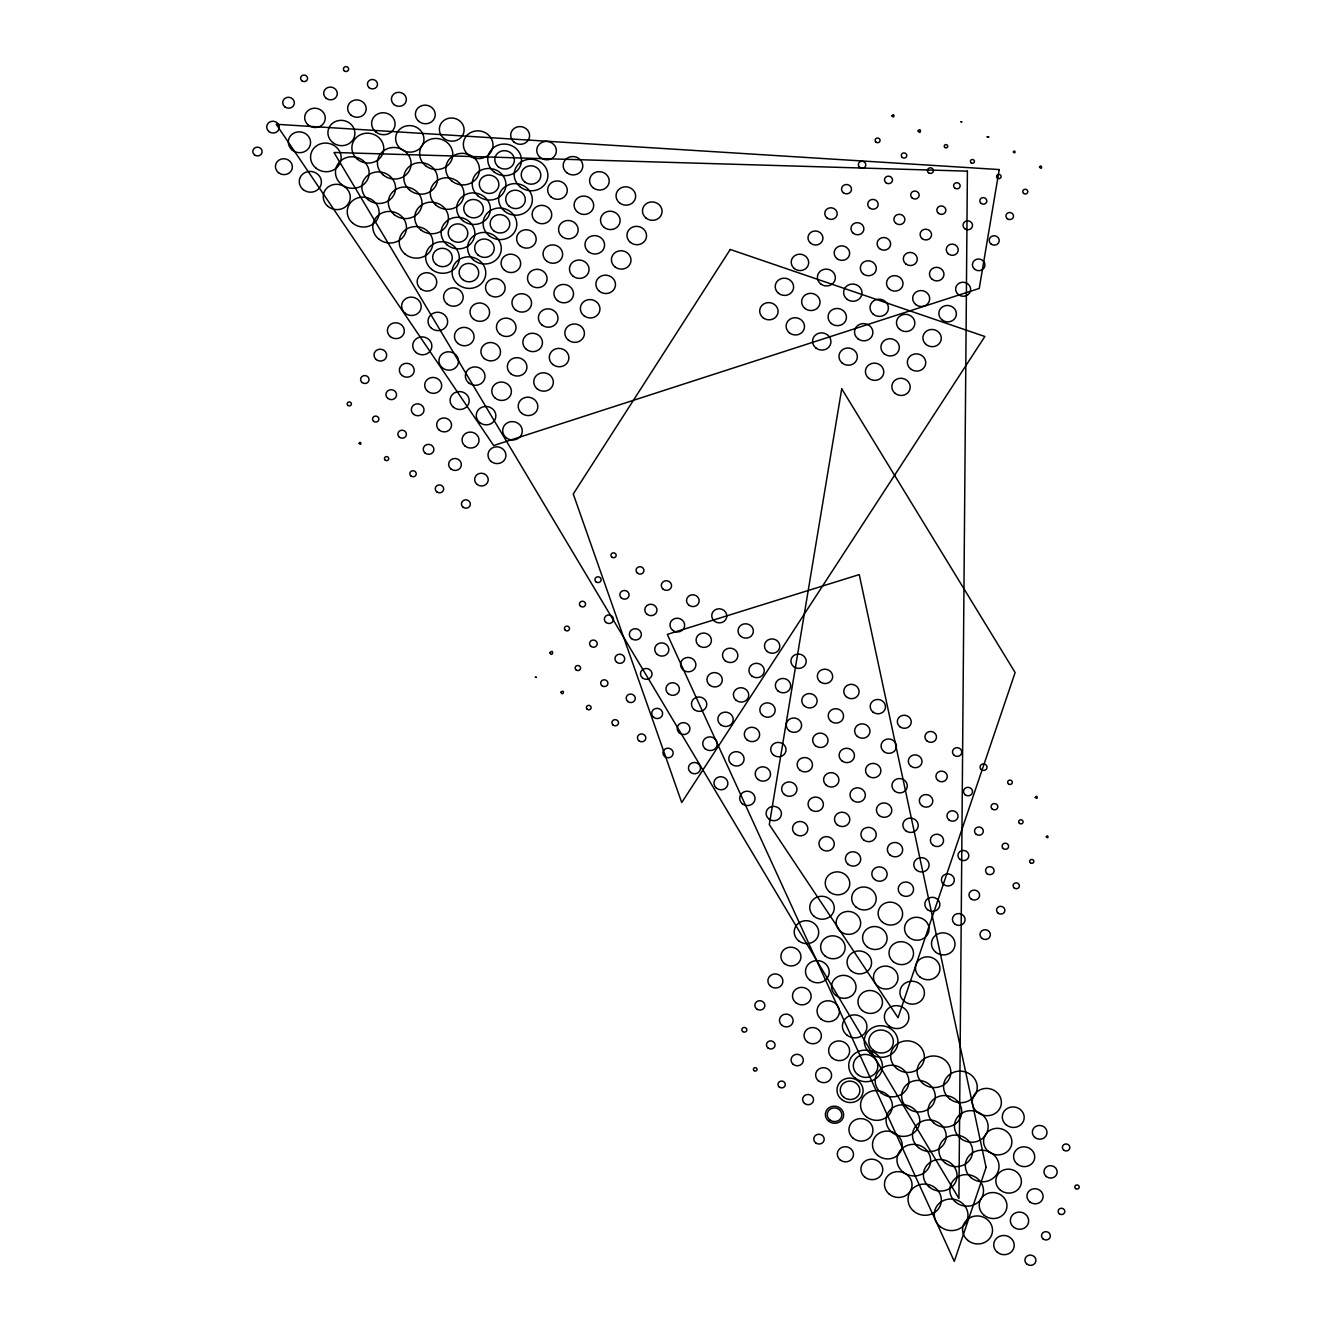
<?xml version="1.0" encoding="UTF-8"?>
<svg xmlns="http://www.w3.org/2000/svg" width="1332" height="1332" viewBox="0 0 1332 1332"><rect width="100%" height="100%" fill="white"/><g stroke="black" fill="none" stroke-linecap="round" stroke-linejoin="round"><path stroke-width="1.5" d="M967.398 171.145L958.923 1198.517L333.982 152.481L967.398 171.145M359.124 443.34C361.755 446.686 361.205 440.093 359.14 443.206M535.397 677.255L536.43 677.372L535.397 677.255M549.8 652.713C552.447 658.274 554.512 648.085 549.816 652.613M560.905 692.274C563.17 697.152 565.151 688.294 560.922 692.19M891.891 115.801C894.771 119.797 894.588 112.005 891.907 115.718M918.064 130.902C921.128 135.931 921.411 126.357 918.064 130.902M961.005 121.745L962.02 121.911L961.021 121.711M987.178 136.846L988.71 137.029L987.178 136.846M1013.352 151.965C1015.866 155.211 1015.317 148.701 1013.369 151.881M1039.526 167.066C1042.606 171.245 1041.84 163.07 1039.526 167.066M1035.264 797.302C1038.078 801.015 1037.561 793.639 1035.264 797.302M1046.286 836.862C1048.917 840.126 1048.251 833.499 1046.286 836.779M841.724 388.827L769.297 824.625L898.034 1017.715L1015.134 672.527L841.724 388.827M999.233 169.564L979.236 288.445L493.656 445.537L276.174 124.259L999.233 169.564M986.08 1167.415L954.295 1261.337L667.315 634.382L859.24 574.608L986.08 1167.415M730.236 249.467L573.26 493.989L681.718 802.547L984.847 336.497L730.236 249.467M1063.702 1150.082A3.746 3.497 10 0 0 1069.796 1148.151A3.746 3.497 10 0 0 1064.817 1144.138A3.746 3.497 10 0 0 1063.702 1150.082M1034.947 1137.495A7.359 6.876 10 0 0 1046.919 1133.682A7.359 6.876 10 0 0 1037.162 1125.79A7.359 6.876 10 0 0 1034.947 1137.495M1006.209 1124.891A10.989 10.24 10 0 0 1024.042 1119.196A10.989 10.24 10 0 0 1009.506 1107.458A10.989 10.24 10 0 0 1006.209 1124.891M977.455 1112.303A14.602 13.62 10 0 0 1001.164 1104.727A14.602 13.62 10 0 0 981.834 1089.11A14.602 13.62 10 0 0 977.455 1112.303M949.566 1098.767A16.9 15.768 10 0 0 976.989 1090.026A16.9 15.768 10 0 0 954.628 1071.944A16.9 15.768 10 0 0 949.566 1098.767M923.126 1083.632A16.9 15.768 10 0 0 950.565 1074.891A16.9 15.768 10 0 0 928.188 1056.809A16.9 15.768 10 0 0 923.126 1083.632M896.702 1068.497A16.9 15.768 10 0 0 924.142 1059.756A16.9 15.768 10 0 0 901.764 1041.674A16.9 15.768 10 0 0 896.702 1068.497M870.279 1053.362A16.9 15.768 10 0 0 897.718 1044.621A16.9 15.768 10 0 0 875.34 1026.539A16.9 15.768 10 0 0 870.279 1053.362M1075.59 1188.544A2.198 2.048 10 0 0 1079.17 1187.395A2.198 2.048 10 0 0 1076.256 1185.047A2.198 2.048 10 0 0 1075.59 1188.544M1046.303 1176.539A6.677 6.227 10 0 0 1057.125 1173.092A6.677 6.227 10 0 0 1048.301 1165.95A6.677 6.227 10 0 0 1046.303 1176.539M1017.348 1164.168A10.606 9.89 10 0 0 1034.564 1158.673A10.606 9.89 10 0 0 1020.528 1147.335A10.606 9.89 10 0 0 1017.348 1164.168M988.594 1151.564A14.219 13.27 10 0 0 1011.687 1144.205A14.219 13.27 10 0 0 992.856 1129.003A14.219 13.27 10 0 0 988.594 1151.564M960.455 1138.311A16.9 15.768 10 0 0 987.894 1129.569A16.9 15.768 10 0 0 965.517 1111.487A16.9 15.768 10 0 0 960.455 1138.311M934.032 1123.176A16.9 15.768 10 0 0 961.471 1114.434A16.9 15.768 10 0 0 939.093 1096.353A16.9 15.768 10 0 0 934.032 1123.176M907.592 1108.041A16.9 15.768 10 0 0 935.031 1099.3A16.9 15.768 10 0 0 912.67 1081.218A16.9 15.768 10 0 0 907.592 1108.041M881.168 1092.906A16.9 15.768 10 0 0 908.607 1084.165A16.9 15.768 10 0 0 886.23 1066.083A16.9 15.768 10 0 0 881.168 1092.906M854.744 1077.771A16.9 15.768 10 0 0 882.184 1069.03A16.9 15.768 10 0 0 859.806 1050.948A16.9 15.768 10 0 0 854.744 1077.771M1059.306 1213.768A3.363 3.147 10 0 0 1064.784 1212.02A3.363 3.147 10 0 0 1060.322 1208.424A3.363 3.147 10 0 0 1059.306 1213.768M1029.852 1201.947A8.092 7.542 10 0 0 1042.989 1197.751A8.092 7.542 10 0 0 1032.283 1189.093A8.092 7.542 10 0 0 1029.852 1201.947M1000.399 1190.125A12.821 11.955 10 0 0 1021.211 1183.499A12.821 11.955 10 0 0 1004.228 1169.779A12.821 11.955 10 0 0 1000.399 1190.125M971.344 1177.854A16.9 15.768 10 0 0 998.784 1169.113A16.9 15.768 10 0 0 976.423 1151.031A16.9 15.768 10 0 0 971.344 1177.854M944.921 1162.719A16.9 15.768 10 0 0 972.36 1153.978A16.9 15.768 10 0 0 949.982 1135.896A16.9 15.768 10 0 0 944.921 1162.719M918.497 1147.585A16.9 15.768 10 0 0 945.936 1138.843A16.9 15.768 10 0 0 923.559 1120.761A16.9 15.768 10 0 0 918.497 1147.585M892.074 1132.45A16.9 15.768 10 0 0 919.513 1123.708A16.9 15.768 10 0 0 897.135 1105.627A16.9 15.768 10 0 0 892.074 1132.45M866.25 1116.649A15.951 14.868 10 0 0 892.14 1108.391A15.951 14.868 10 0 0 871.028 1091.341A15.951 14.868 10 0 0 866.25 1116.649M841.658 1099.516A13.087 12.204 10 0 0 862.903 1092.739A13.087 12.204 10 0 0 845.57 1078.737A13.087 12.204 10 0 0 841.658 1099.516M1043.089 1238.943A4.446 4.162 10 0 0 1050.315 1236.629A4.446 4.162 10 0 0 1044.421 1231.867A4.446 4.162 10 0 0 1043.089 1238.943M1013.619 1227.122A9.174 8.558 10 0 0 1028.537 1222.36A9.174 8.558 10 0 0 1016.383 1212.536A9.174 8.558 10 0 0 1013.619 1227.122M984.165 1215.3A13.903 12.97 10 0 0 1006.759 1208.107A13.903 12.97 10 0 0 988.327 1193.222A13.903 12.97 10 0 0 984.165 1215.3M955.827 1202.263A16.9 15.768 10 0 0 983.266 1193.522A16.9 15.768 10 0 0 960.888 1175.44A16.9 15.768 10 0 0 955.827 1202.263M929.386 1187.128A16.9 15.768 10 0 0 956.826 1178.387A16.9 15.768 10 0 0 934.465 1160.305A16.9 15.768 10 0 0 929.386 1187.128M902.963 1171.994A16.9 15.768 10 0 0 930.402 1163.252A16.9 15.768 10 0 0 908.024 1145.17A16.9 15.768 10 0 0 902.963 1171.994M877.821 1155.46A14.885 13.886 10 0 0 901.997 1147.734A14.885 13.886 10 0 0 882.284 1131.817A14.885 13.886 10 0 0 877.821 1155.46M853.229 1138.311A12.021 11.222 10 0 0 872.76 1132.083A12.021 11.222 10 0 0 856.842 1119.213A12.021 11.222 10 0 0 853.229 1138.311M828.637 1121.161A9.158 8.541 10 0 0 843.522 1116.416A9.158 8.541 10 0 0 831.384 1106.609A9.158 8.541 10 0 0 828.637 1121.161M1026.855 1264.101A5.544 5.178 10 0 0 1035.863 1261.237A5.544 5.178 10 0 0 1028.52 1255.31A5.544 5.178 10 0 0 1026.855 1264.101M997.385 1252.296A10.273 9.59 10 0 0 1014.068 1246.968A10.273 9.59 10 0 0 1000.465 1235.979A10.273 9.59 10 0 0 997.385 1252.296M967.931 1240.475A15.002 13.986 10 0 0 992.29 1232.716A15.002 13.986 10 0 0 972.427 1216.665A15.002 13.986 10 0 0 967.931 1240.475M940.292 1226.672A16.9 15.768 10 0 0 967.731 1217.914A16.9 15.768 10 0 0 945.354 1199.849A16.9 15.768 10 0 0 940.292 1226.672M913.985 1211.404A16.7 15.568 10 0 0 941.108 1202.746A16.7 15.568 10 0 0 918.997 1184.897A16.7 15.568 10 0 0 913.985 1211.404M889.393 1194.255A13.836 12.904 10 0 0 911.854 1187.095A13.836 12.904 10 0 0 893.539 1172.293A13.836 12.904 10 0 0 889.393 1194.255M864.801 1177.105A10.972 10.24 10 0 0 882.617 1171.427A10.972 10.24 10 0 0 868.098 1159.689A10.972 10.24 10 0 0 864.801 1177.105M840.209 1159.972A8.109 7.559 10 0 0 853.379 1155.76A8.109 7.559 10 0 0 842.64 1147.085A8.109 7.559 10 0 0 840.209 1159.972M815.617 1142.823A5.245 4.895 10 0 0 824.142 1140.109A5.245 4.895 10 0 0 817.199 1134.498A5.245 4.895 10 0 0 815.617 1142.823M935.68 952.164A11.788 11.006 10 0 0 954.828 946.053A11.788 11.006 10 0 0 939.21 933.432A11.788 11.006 10 0 0 935.68 952.164M908.923 937.362A12.288 11.455 10 0 0 928.887 931.001A12.288 11.455 10 0 0 912.603 917.865A12.288 11.455 10 0 0 908.923 937.362M882.5 922.227A12.288 11.455 10 0 0 902.447 915.867A12.288 11.455 10 0 0 886.18 902.73A12.288 11.455 10 0 0 882.5 922.227M856.076 907.092A12.288 11.455 10 0 0 876.023 900.732A12.288 11.455 10 0 0 859.756 887.595A12.288 11.455 10 0 0 856.076 907.092M829.636 891.974A12.288 11.455 10 0 0 849.6 885.597A12.288 11.455 10 0 0 833.316 872.46A12.288 11.455 10 0 0 829.636 891.974M919.829 976.905A12.288 11.455 10 0 0 939.776 970.545A12.288 11.455 10 0 0 923.509 957.408A12.288 11.455 10 0 0 919.829 976.905M893.389 961.771A12.288 11.455 10 0 0 913.352 955.41A12.288 11.455 10 0 0 897.085 942.273A12.288 11.455 10 0 0 893.389 961.771M866.966 946.636A12.288 11.455 10 0 0 886.929 940.275A12.288 11.455 10 0 0 870.645 927.139A12.288 11.455 10 0 0 866.966 946.636M840.542 931.501A12.288 11.455 10 0 0 860.489 925.141A12.288 11.455 10 0 0 844.222 912.004A12.288 11.455 10 0 0 840.542 931.501M814.102 916.366A12.288 11.455 10 0 0 834.065 910.006A12.288 11.455 10 0 0 817.798 896.869A12.288 11.455 10 0 0 814.102 916.366M904.295 1001.314A12.288 11.455 10 0 0 924.242 994.954A12.288 11.455 10 0 0 907.974 981.817A12.288 11.455 10 0 0 904.295 1001.314M877.855 986.179A12.288 11.455 10 0 0 897.818 979.819A12.288 11.455 10 0 0 881.551 966.682A12.288 11.455 10 0 0 877.855 986.179M851.431 971.045A12.288 11.455 10 0 0 871.394 964.684A12.288 11.455 10 0 0 855.111 951.548A12.288 11.455 10 0 0 851.431 971.045M825.008 955.91A12.288 11.455 10 0 0 844.954 949.549A12.288 11.455 10 0 0 828.687 936.413A12.288 11.455 10 0 0 825.008 955.91M798.584 940.775A12.288 11.455 10 0 0 818.531 934.415A12.288 11.455 10 0 0 802.264 921.278A12.288 11.455 10 0 0 798.584 940.775M888.76 1025.723A12.288 11.455 10 0 0 908.707 1019.363A12.288 11.455 10 0 0 892.44 1006.226A12.288 11.455 10 0 0 888.76 1025.723M862.337 1010.588A12.288 11.455 10 0 0 882.284 1004.228A12.288 11.455 10 0 0 866.016 991.091A12.288 11.455 10 0 0 862.337 1010.588M835.897 995.454A12.288 11.455 10 0 0 855.86 989.093A12.288 11.455 10 0 0 839.593 975.956A12.288 11.455 10 0 0 835.897 995.454M809.739 980.036A11.871 11.072 10 0 0 829.02 973.892A11.871 11.072 10 0 0 813.303 961.171A11.871 11.072 10 0 0 809.739 980.036M784.481 963.619A10.04 9.374 10 0 0 800.798 958.407A10.04 9.374 10 0 0 787.495 947.668A10.04 9.374 10 0 0 784.481 963.619M873.226 1050.132A12.288 11.455 10 0 0 893.189 1043.772A12.288 11.455 10 0 0 876.906 1030.618A12.288 11.455 10 0 0 873.226 1050.132M846.802 1034.997A12.288 11.455 10 0 0 866.749 1028.637A12.288 11.455 10 0 0 850.482 1015.483A12.288 11.455 10 0 0 846.802 1034.997M821.061 1019.097A11.205 10.44 10 0 0 839.26 1013.302A11.205 10.44 10 0 0 824.425 1001.314A11.205 10.44 10 0 0 821.061 1019.097M795.82 1002.68A9.357 8.741 10 0 0 811.022 997.834A9.357 8.741 10 0 0 798.617 987.811A9.357 8.741 10 0 0 795.82 1002.68M770.562 986.263A7.526 7.026 10 0 0 782.8 982.35A7.526 7.026 10 0 0 772.826 974.291A7.526 7.026 10 0 0 770.562 986.263M857.691 1074.541A12.288 11.455 10 0 0 877.655 1068.181A12.288 11.455 10 0 0 861.388 1055.027A12.288 11.455 10 0 0 857.691 1074.541M832.4 1058.174A10.523 9.824 10 0 0 849.483 1052.713A10.523 9.824 10 0 0 835.547 1041.457A10.523 9.824 10 0 0 832.4 1058.174M807.142 1041.741A8.691 8.109 10 0 0 821.261 1037.245A8.691 8.109 10 0 0 809.756 1027.954A8.691 8.109 10 0 0 807.142 1041.741M781.901 1025.324A6.86 6.394 10 0 0 793.023 1021.777A6.86 6.394 10 0 0 783.949 1014.435A6.86 6.394 10 0 0 781.901 1025.324M756.643 1008.907A5.028 4.679 10 0 0 764.801 1006.309A5.028 4.679 10 0 0 758.141 1000.931A5.028 4.679 10 0 0 756.643 1008.907M843.739 1097.235A9.84 9.191 10 0 0 859.723 1092.14A9.84 9.191 10 0 0 846.686 1081.601A9.84 9.191 10 0 0 843.739 1097.235M818.481 1080.818A8.009 7.476 10 0 0 831.484 1076.672A8.009 7.476 10 0 0 820.878 1068.098A8.009 7.476 10 0 0 818.481 1080.818M793.223 1064.385A6.177 5.761 10 0 0 803.263 1061.188A6.177 5.761 10 0 0 795.087 1054.578A6.177 5.761 10 0 0 793.223 1064.385M767.981 1047.968A4.346 4.046 10 0 0 775.024 1045.72A4.346 4.046 10 0 0 769.28 1041.075A4.346 4.046 10 0 0 767.981 1047.968M742.723 1031.551A2.514 2.348 10 0 0 746.802 1030.252A2.514 2.348 10 0 0 743.472 1027.555A2.514 2.348 10 0 0 742.723 1031.551M829.803 1119.879A7.326 6.843 10 0 0 841.724 1116.083A7.326 6.843 10 0 0 832.017 1108.241A7.326 6.843 10 0 0 829.803 1119.879M804.561 1103.462A5.494 5.128 10 0 0 813.486 1100.615A5.494 5.128 10 0 0 806.21 1094.721A5.494 5.128 10 0 0 804.561 1103.462M779.303 1087.045A3.663 3.413 10 0 0 785.264 1085.13A3.663 3.413 10 0 0 780.402 1081.218A3.663 3.413 10 0 0 779.303 1087.045M754.062 1070.612A1.832 1.715 10 0 0 757.026 1069.663A1.832 1.715 10 0 0 754.611 1067.698A1.832 1.715 10 0 0 754.062 1070.612M1008.491 783.932A2.331 2.181 10 0 0 1012.287 782.733A2.331 2.181 10 0 0 1009.19 780.236A2.331 2.181 10 0 0 1008.491 783.932M981.318 769.63A3.497 3.263 10 0 0 986.995 767.815A3.497 3.263 10 0 0 982.367 764.068A3.497 3.263 10 0 0 981.318 769.63M954.145 755.311A4.662 4.346 10 0 0 961.721 752.896A4.662 4.346 10 0 0 955.543 747.901A4.662 4.346 10 0 0 954.145 755.311M926.972 740.992A5.828 5.445 10 0 0 936.446 737.978A5.828 5.445 10 0 0 928.72 731.734A5.828 5.445 10 0 0 926.972 740.992M899.799 726.673A6.993 6.527 10 0 0 911.155 723.043A6.993 6.527 10 0 0 901.897 715.567A6.993 6.527 10 0 0 899.799 726.673M872.926 712.021A7.676 7.159 10 0 0 885.397 708.041A7.676 7.159 10 0 0 875.224 699.833A7.676 7.159 10 0 0 872.926 712.021M846.503 696.886A7.676 7.159 10 0 0 858.973 692.906A7.676 7.159 10 0 0 848.8 684.698A7.676 7.159 10 0 0 846.503 696.886M820.062 681.751A7.676 7.159 10 0 0 832.55 677.772A7.676 7.159 10 0 0 822.377 669.563A7.676 7.159 10 0 0 820.062 681.751M793.639 666.616A7.676 7.159 10 0 0 806.11 662.637A7.676 7.159 10 0 0 795.937 654.428A7.676 7.159 10 0 0 793.639 666.616M767.215 651.481A7.676 7.159 10 0 0 779.686 647.502A7.676 7.159 10 0 0 769.513 639.293A7.676 7.159 10 0 0 767.215 651.481M740.792 636.346A7.676 7.159 10 0 0 753.263 632.367A7.676 7.159 10 0 0 743.09 624.159A7.676 7.159 10 0 0 740.792 636.346M714.435 621.128A7.559 7.043 10 0 0 726.706 617.216A7.559 7.043 10 0 0 716.699 609.124A7.559 7.043 10 0 0 714.435 621.128M688.777 605.144A6.36 5.927 10 0 0 699.1 601.848A6.36 5.927 10 0 0 690.675 595.054A6.36 5.927 10 0 0 688.777 605.144M663.12 589.177A5.162 4.812 10 0 0 671.495 586.496A5.162 4.812 10 0 0 664.668 580.985A5.162 4.812 10 0 0 663.12 589.177M637.462 573.193A3.946 3.696 10 0 0 643.889 571.145A3.946 3.696 10 0 0 638.644 566.916A3.946 3.696 10 0 0 637.462 573.193M611.888 557.126A2.631 2.448 10 0 0 616.15 555.76A2.631 2.448 10 0 0 612.67 552.963A2.631 2.448 10 0 0 611.888 557.126M1019.479 823.392A2.214 2.065 10 0 0 1023.059 822.244A2.214 2.065 10 0 0 1020.129 819.879A2.214 2.065 10 0 0 1019.479 823.392M992.29 809.073A3.38 3.147 10 0 0 997.785 807.325A3.38 3.147 10 0 0 993.306 803.712A3.38 3.147 10 0 0 992.29 809.073M965.117 794.754A4.545 4.246 10 0 0 972.493 792.407A4.545 4.246 10 0 0 966.483 787.545A4.545 4.246 10 0 0 965.117 794.754M937.944 780.452A5.711 5.328 10 0 0 947.218 777.488A5.711 5.328 10 0 0 939.659 771.378A5.711 5.328 10 0 0 937.944 780.452M910.772 766.133A6.876 6.41 10 0 0 921.927 762.57A6.876 6.41 10 0 0 912.836 755.211A6.876 6.41 10 0 0 910.772 766.133M883.815 751.564A7.676 7.159 10 0 0 896.303 747.585A7.676 7.159 10 0 0 886.13 739.36A7.676 7.159 10 0 0 883.815 751.564M857.392 736.43A7.676 7.159 10 0 0 869.863 732.45A7.676 7.159 10 0 0 859.689 724.225A7.676 7.159 10 0 0 857.392 736.43M830.968 721.295A7.676 7.159 10 0 0 843.439 717.315A7.676 7.159 10 0 0 833.266 709.09A7.676 7.159 10 0 0 830.968 721.295M804.545 706.16A7.676 7.159 10 0 0 817.015 702.18A7.676 7.159 10 0 0 806.842 693.955A7.676 7.159 10 0 0 804.545 706.16M778.104 691.025A7.676 7.159 10 0 0 790.575 687.046A7.676 7.159 10 0 0 780.419 678.821A7.676 7.159 10 0 0 778.104 691.025M751.681 675.89A7.676 7.159 10 0 0 764.152 671.911A7.676 7.159 10 0 0 753.979 663.686A7.676 7.159 10 0 0 751.681 675.89M725.257 660.755A7.676 7.159 10 0 0 737.728 656.776A7.676 7.159 10 0 0 727.555 648.551A7.676 7.159 10 0 0 725.257 660.755M698.834 645.62A7.676 7.159 10 0 0 711.305 641.641A7.676 7.159 10 0 0 701.132 633.416A7.676 7.159 10 0 0 698.834 645.62M672.593 630.252A7.359 6.86 10 0 0 684.565 626.44A7.359 6.86 10 0 0 674.808 618.564A7.359 6.86 10 0 0 672.593 630.252M646.969 614.252A6.127 5.711 10 0 0 656.909 611.088A6.127 5.711 10 0 0 648.801 604.528A6.127 5.711 10 0 0 646.969 614.252M621.495 598.085A4.645 4.329 10 0 0 629.037 595.67A4.645 4.329 10 0 0 622.877 590.709A4.645 4.329 10 0 0 621.495 598.085M596.053 581.868A3.114 2.897 10 0 0 601.098 580.253A3.114 2.897 10 0 0 596.969 576.939A3.114 2.897 10 0 0 596.053 581.868M1030.452 862.853A2.081 1.948 10 0 0 1033.832 861.771A2.081 1.948 10 0 0 1031.068 859.54A2.081 1.948 10 0 0 1030.452 862.853M1003.279 848.534A3.247 3.03 10 0 0 1008.557 846.852A3.247 3.03 10 0 0 1004.245 843.372A3.247 3.03 10 0 0 1003.279 848.534M976.09 834.215A4.412 4.129 10 0 0 983.266 831.934A4.412 4.129 10 0 0 977.422 827.205A4.412 4.129 10 0 0 976.09 834.215M948.917 819.896A5.578 5.211 10 0 0 957.991 817.015A5.578 5.211 10 0 0 950.598 811.038A5.578 5.211 10 0 0 948.917 819.896M921.744 805.594A6.76 6.294 10 0 0 932.716 802.097A6.76 6.294 10 0 0 923.775 794.871A6.76 6.294 10 0 0 921.744 805.594M894.721 791.108A7.676 7.159 10 0 0 907.192 787.129A7.676 7.159 10 0 0 897.019 778.904A7.676 7.159 10 0 0 894.721 791.108M868.298 775.973A7.676 7.159 10 0 0 880.768 771.994A7.676 7.159 10 0 0 870.595 763.769A7.676 7.159 10 0 0 868.298 775.973M841.857 760.838A7.676 7.159 10 0 0 854.328 756.859A7.676 7.159 10 0 0 844.172 748.634A7.676 7.159 10 0 0 841.857 760.838M815.434 745.704A7.676 7.159 10 0 0 827.905 741.724A7.676 7.159 10 0 0 817.731 733.499A7.676 7.159 10 0 0 815.434 745.704M789.01 730.569A7.676 7.159 10 0 0 801.481 726.589A7.676 7.159 10 0 0 791.308 718.364A7.676 7.159 10 0 0 789.01 730.569M762.587 715.434A7.676 7.159 10 0 0 775.058 711.455A7.676 7.159 10 0 0 764.884 703.229A7.676 7.159 10 0 0 762.587 715.434M736.146 700.299A7.676 7.159 10 0 0 748.617 696.32A7.676 7.159 10 0 0 738.461 688.095A7.676 7.159 10 0 0 736.146 700.299M709.723 685.164A7.676 7.159 10 0 0 722.194 681.185A7.676 7.159 10 0 0 712.021 672.96A7.676 7.159 10 0 0 709.723 685.164M683.299 670.029A7.676 7.159 10 0 0 695.77 666.05A7.676 7.159 10 0 0 685.597 657.825A7.676 7.159 10 0 0 683.299 670.029M657.242 654.478A7.093 6.61 10 0 0 668.764 650.799A7.093 6.61 10 0 0 659.373 643.223A7.093 6.61 10 0 0 657.242 654.478M631.485 638.611A6.044 5.644 10 0 0 641.308 635.481A6.044 5.644 10 0 0 633.299 629.004A6.044 5.644 10 0 0 631.485 638.611M605.977 622.46A4.612 4.296 10 0 0 613.453 620.079A4.612 4.296 10 0 0 607.359 615.151A4.612 4.296 10 0 0 605.977 622.46M580.536 606.26A3.08 2.88 10 0 0 585.531 604.661A3.08 2.88 10 0 0 581.451 601.365A3.08 2.88 10 0 0 580.536 606.26M1014.251 887.994A3.13 2.914 10 0 0 1019.33 886.363A3.13 2.914 10 0 0 1015.184 883.016A3.13 2.914 10 0 0 1014.251 887.994M987.079 873.675A4.296 4.013 10 0 0 994.055 871.444A4.296 4.013 10 0 0 988.361 866.849A4.296 4.013 10 0 0 987.079 873.675M959.889 859.356A5.461 5.095 10 0 0 968.764 856.526A5.461 5.095 10 0 0 961.538 850.682A5.461 5.095 10 0 0 959.889 859.356M932.716 845.037A6.627 6.177 10 0 0 943.489 841.608A6.627 6.177 10 0 0 934.698 834.515A6.627 6.177 10 0 0 932.716 845.037M905.61 830.652A7.676 7.159 10 0 0 918.098 826.673A7.676 7.159 10 0 0 907.924 818.447A7.676 7.159 10 0 0 905.61 830.652M879.187 815.517A7.676 7.159 10 0 0 891.657 811.538A7.676 7.159 10 0 0 881.484 803.313A7.676 7.159 10 0 0 879.187 815.517M852.763 800.382A7.676 7.159 10 0 0 865.234 796.403A7.676 7.159 10 0 0 855.061 788.178A7.676 7.159 10 0 0 852.763 800.382M826.34 785.247A7.676 7.159 10 0 0 838.81 781.268A7.676 7.159 10 0 0 828.637 773.043A7.676 7.159 10 0 0 826.34 785.247M799.899 770.112A7.676 7.159 10 0 0 812.37 766.133A7.676 7.159 10 0 0 802.214 757.908A7.676 7.159 10 0 0 799.899 770.112M773.476 754.978A7.676 7.159 10 0 0 785.947 750.998A7.676 7.159 10 0 0 775.773 742.773A7.676 7.159 10 0 0 773.476 754.978M747.052 739.843A7.676 7.159 10 0 0 759.523 735.863A7.676 7.159 10 0 0 749.35 727.638A7.676 7.159 10 0 0 747.052 739.843M720.612 724.708A7.676 7.159 10 0 0 733.1 720.729A7.676 7.159 10 0 0 722.926 712.503A7.676 7.159 10 0 0 720.612 724.708M694.188 709.573A7.676 7.159 10 0 0 706.659 705.594A7.676 7.159 10 0 0 696.486 697.369A7.676 7.159 10 0 0 694.188 709.573M668.364 693.772A6.743 6.294 10 0 0 679.32 690.276A6.743 6.294 10 0 0 670.379 683.066A6.743 6.294 10 0 0 668.364 693.772M642.524 677.988A5.828 5.428 10 0 0 651.981 674.974A5.828 5.428 10 0 0 644.272 668.747A5.828 5.428 10 0 0 642.524 677.988M616.683 662.22A4.895 4.579 10 0 0 624.658 659.673A4.895 4.579 10 0 0 618.165 654.428A4.895 4.579 10 0 0 616.683 662.22M590.925 646.353A3.863 3.596 10 0 0 597.202 644.355A3.863 3.596 10 0 0 592.091 640.226A3.863 3.596 10 0 0 590.925 646.353M565.334 630.286A2.547 2.381 10 0 0 569.48 628.97A2.547 2.381 10 0 0 566.1 626.24A2.547 2.381 10 0 0 565.334 630.286M998.051 913.136A4.179 3.896 10 0 0 1004.827 910.971A4.179 3.896 10 0 0 999.3 906.509A4.179 3.896 10 0 0 998.051 913.136M970.878 898.817A5.345 4.978 10 0 0 979.553 896.053A5.345 4.978 10 0 0 972.477 890.342A5.345 4.978 10 0 0 970.878 898.817M943.689 884.498A6.51 6.077 10 0 0 954.261 881.135A6.51 6.077 10 0 0 945.637 874.158A6.51 6.077 10 0 0 943.689 884.498M916.516 870.179A7.676 7.159 10 0 0 928.987 866.216A7.676 7.159 10 0 0 918.814 857.991A7.676 7.159 10 0 0 916.516 870.179M890.092 855.044A7.676 7.159 10 0 0 902.563 851.081A7.676 7.159 10 0 0 892.39 842.856A7.676 7.159 10 0 0 890.092 855.044M863.652 839.909A7.676 7.159 10 0 0 876.123 835.947A7.676 7.159 10 0 0 865.967 827.721A7.676 7.159 10 0 0 863.652 839.909M837.229 824.774A7.676 7.159 10 0 0 849.699 820.812A7.676 7.159 10 0 0 839.526 812.587A7.676 7.159 10 0 0 837.229 824.774M810.805 809.64A7.676 7.159 10 0 0 823.276 805.677A7.676 7.159 10 0 0 813.103 797.452A7.676 7.159 10 0 0 810.805 809.64M784.382 794.505A7.676 7.159 10 0 0 796.852 790.542A7.676 7.159 10 0 0 786.679 782.317A7.676 7.159 10 0 0 784.382 794.505M757.941 779.37A7.676 7.159 10 0 0 770.412 775.407A7.676 7.159 10 0 0 760.256 767.182A7.676 7.159 10 0 0 757.941 779.37M731.518 764.235A7.676 7.159 10 0 0 743.989 760.272A7.676 7.159 10 0 0 733.815 752.047A7.676 7.159 10 0 0 731.518 764.235M705.311 748.867A7.326 6.843 10 0 0 717.215 745.071A7.326 6.843 10 0 0 707.508 737.229A7.326 6.843 10 0 0 705.311 748.867M679.47 733.083A6.41 5.977 10 0 0 689.876 729.769A6.41 5.977 10 0 0 681.401 722.91A6.41 5.977 10 0 0 679.47 733.083M653.646 717.299A5.478 5.112 10 0 0 662.553 714.452A5.478 5.112 10 0 0 655.277 708.591A5.478 5.112 10 0 0 653.646 717.299M627.805 701.514A4.562 4.262 10 0 0 635.214 699.15A4.562 4.262 10 0 0 629.17 694.272A4.562 4.262 10 0 0 627.805 701.514M601.964 685.73A3.646 3.397 10 0 0 607.875 683.849A3.646 3.397 10 0 0 603.063 679.953A3.646 3.397 10 0 0 601.964 685.73M576.123 669.946A2.714 2.531 10 0 0 580.536 668.547A2.714 2.531 10 0 0 576.939 665.634A2.714 2.531 10 0 0 576.123 669.946M981.851 938.277A5.211 4.862 10 0 0 990.325 935.563A5.211 4.862 10 0 0 983.416 929.986A5.211 4.862 10 0 0 981.851 938.277M954.678 923.958A6.377 5.961 10 0 0 965.034 920.645A6.377 5.961 10 0 0 956.576 913.819A6.377 5.961 10 0 0 954.678 923.958M927.488 909.639A7.542 7.043 10 0 0 939.759 905.727A7.542 7.043 10 0 0 929.753 897.651A7.542 7.043 10 0 0 927.488 909.639M900.981 894.588A7.676 7.159 10 0 0 913.452 890.608A7.676 7.159 10 0 0 903.279 882.4A7.676 7.159 10 0 0 900.981 894.588M874.558 879.453A7.676 7.159 10 0 0 887.029 875.474A7.676 7.159 10 0 0 876.856 867.265A7.676 7.159 10 0 0 874.558 879.453M848.134 864.318A7.676 7.159 10 0 0 860.605 860.339A7.676 7.159 10 0 0 850.432 852.13A7.676 7.159 10 0 0 848.134 864.318M821.694 849.183A7.676 7.159 10 0 0 834.165 845.204A7.676 7.159 10 0 0 824.009 836.995A7.676 7.159 10 0 0 821.694 849.183M795.271 834.048A7.676 7.159 10 0 0 807.741 830.086A7.676 7.159 10 0 0 797.568 821.861A7.676 7.159 10 0 0 795.271 834.048M768.847 818.914A7.676 7.159 10 0 0 781.318 814.951A7.676 7.159 10 0 0 771.145 806.726A7.676 7.159 10 0 0 768.847 818.914M742.407 803.779A7.676 7.159 10 0 0 754.894 799.816A7.676 7.159 10 0 0 744.721 791.591A7.676 7.159 10 0 0 742.407 803.779M716.433 788.161A6.993 6.527 10 0 0 727.788 784.548A6.993 6.527 10 0 0 718.531 777.072A6.993 6.527 10 0 0 716.433 788.161M690.592 772.377A6.061 5.661 10 0 0 700.449 769.247A6.061 5.661 10 0 0 692.407 762.753A6.061 5.661 10 0 0 690.592 772.377M664.751 756.609A5.145 4.795 10 0 0 673.11 753.945A5.145 4.795 10 0 0 666.3 748.434A5.145 4.795 10 0 0 664.751 756.609M638.927 740.825A4.229 3.946 10 0 0 645.77 738.627A4.229 3.946 10 0 0 640.192 734.115A4.229 3.946 10 0 0 638.927 740.825M613.086 725.041A3.297 3.08 10 0 0 618.448 723.326A3.297 3.08 10 0 0 614.069 719.796A3.297 3.08 10 0 0 613.086 725.041M587.245 709.257A2.381 2.214 10 0 0 591.108 708.025A2.381 2.214 10 0 0 587.961 705.477A2.381 2.214 10 0 0 587.245 709.257M520.196 186.846A16.9 15.768 10 0 0 547.635 178.105A16.9 15.768 10 0 0 525.258 160.023A16.9 15.768 10 0 0 520.196 186.846M493.772 171.711A16.9 15.768 10 0 0 521.212 162.97A16.9 15.768 10 0 0 498.834 144.888A16.9 15.768 10 0 0 493.772 171.711M468.648 155.145A14.852 13.853 10 0 0 492.773 147.452A14.852 13.853 10 0 0 473.093 131.568A14.852 13.853 10 0 0 468.648 155.145M443.789 138.295A12.404 11.572 10 0 0 463.936 131.868A12.404 11.572 10 0 0 447.502 118.598A12.404 11.572 10 0 0 443.789 138.295M418.931 121.445A9.957 9.291 10 0 0 435.098 116.284A9.957 9.291 10 0 0 421.911 105.628A9.957 9.291 10 0 0 418.931 121.445M394.072 104.595A7.509 7.01 10 0 0 406.277 100.699A7.509 7.01 10 0 0 396.32 92.657A7.509 7.01 10 0 0 394.072 104.595M369.214 87.746A5.062 4.729 10 0 0 377.439 85.115A5.062 4.729 10 0 0 370.729 79.704A5.062 4.729 10 0 0 369.214 87.746M344.355 70.896A2.614 2.448 10 0 0 348.601 69.53A2.614 2.448 10 0 0 345.138 66.733A2.614 2.448 10 0 0 344.355 70.896M504.662 211.255A16.9 15.768 10 0 0 532.101 202.514A16.9 15.768 10 0 0 509.723 184.432A16.9 15.768 10 0 0 504.662 211.255M478.238 196.12A16.9 15.768 10 0 0 505.677 187.379A16.9 15.768 10 0 0 483.3 169.297A16.9 15.768 10 0 0 478.238 196.12M451.814 180.986A16.9 15.768 10 0 0 479.237 172.244A16.9 15.768 10 0 0 456.876 154.162A16.9 15.768 10 0 0 451.814 180.986M425.541 165.667A16.633 15.518 10 0 0 452.564 157.059A16.633 15.518 10 0 0 430.536 139.261A16.633 15.518 10 0 0 425.541 165.667M400.682 148.818A14.186 13.237 10 0 0 423.743 141.475A14.186 13.237 10 0 0 404.945 126.29A14.186 13.237 10 0 0 400.682 148.818M375.824 131.968A11.755 10.956 10 0 0 394.905 125.891A11.755 10.956 10 0 0 379.337 113.32A11.755 10.956 10 0 0 375.824 131.968M350.965 115.118A9.307 8.675 10 0 0 366.067 110.306A9.307 8.675 10 0 0 353.746 100.35A9.307 8.675 10 0 0 350.965 115.118M326.124 98.252A6.843 6.377 10 0 0 337.212 94.722A6.843 6.377 10 0 0 328.171 87.396A6.843 6.377 10 0 0 326.124 98.252M301.831 80.769A3.497 3.263 10 0 0 307.509 78.971A3.497 3.263 10 0 0 302.88 75.225A3.497 3.263 10 0 0 301.831 80.769M489.127 235.664A16.9 15.768 10 0 0 516.566 226.923A16.9 15.768 10 0 0 494.189 208.841A16.9 15.768 10 0 0 489.127 235.664M462.703 220.529A16.9 15.768 10 0 0 490.143 211.788A16.9 15.768 10 0 0 467.765 193.706A16.9 15.768 10 0 0 462.703 220.529M436.28 205.394A16.9 15.768 10 0 0 463.719 196.653A16.9 15.768 10 0 0 441.342 178.571A16.9 15.768 10 0 0 436.28 205.394M409.84 190.26A16.9 15.768 10 0 0 437.279 181.518A16.9 15.768 10 0 0 414.918 163.436A16.9 15.768 10 0 0 409.84 190.26M383.416 175.125A16.9 15.768 10 0 0 410.855 166.383A16.9 15.768 10 0 0 388.478 148.302A16.9 15.768 10 0 0 383.416 175.125M357.575 159.357A15.984 14.918 10 0 0 383.533 151.082A15.984 14.918 10 0 0 362.371 133.966A15.984 14.918 10 0 0 357.575 159.357M332.717 142.507A13.536 12.637 10 0 0 354.712 135.498A13.536 12.637 10 0 0 336.78 121.012A13.536 12.637 10 0 0 332.717 142.507M308.341 125.108A10.323 9.64 10 0 0 325.125 119.763A10.323 9.64 10 0 0 311.438 108.708A10.323 9.64 10 0 0 308.341 125.108M284.782 106.843A5.877 5.478 10 0 0 294.305 103.813A5.877 5.478 10 0 0 286.53 97.536A5.877 5.478 10 0 0 284.782 106.843M473.593 260.073A16.9 15.768 10 0 0 501.032 251.315A16.9 15.768 10 0 0 478.671 233.25A16.9 15.768 10 0 0 473.593 260.073M447.169 244.938A16.9 15.768 10 0 0 474.608 236.18A16.9 15.768 10 0 0 452.231 218.115A16.9 15.768 10 0 0 447.169 244.938M420.745 229.803A16.9 15.768 10 0 0 448.185 221.062A16.9 15.768 10 0 0 425.807 202.98A16.9 15.768 10 0 0 420.745 229.803M394.322 214.668A16.9 15.768 10 0 0 421.761 205.927A16.9 15.768 10 0 0 399.384 187.845A16.9 15.768 10 0 0 394.322 214.668M367.882 199.534A16.9 15.768 10 0 0 395.321 190.792A16.9 15.768 10 0 0 372.96 172.71A16.9 15.768 10 0 0 367.882 199.534M341.458 184.399A16.9 15.768 10 0 0 368.897 175.657A16.9 15.768 10 0 0 346.52 157.576A16.9 15.768 10 0 0 341.458 184.399M316.034 168.165A15.335 14.302 10 0 0 340.942 160.223A15.335 14.302 10 0 0 320.629 143.823A15.335 14.302 10 0 0 316.034 168.165M292.291 150.1A11.155 10.406 10 0 0 310.406 144.322A11.155 10.406 10 0 0 295.621 132.384A11.155 10.406 10 0 0 292.291 150.1M268.947 131.585A6.344 5.911 10 0 0 279.237 128.305A6.344 5.911 10 0 0 270.846 121.512A6.344 5.911 10 0 0 268.947 131.585M458.075 284.482A16.9 15.768 10 0 0 485.514 275.724A16.9 15.768 10 0 0 463.136 257.659A16.9 15.768 10 0 0 458.075 284.482M431.635 269.347A16.9 15.768 10 0 0 459.074 260.589A16.9 15.768 10 0 0 436.713 242.524A16.9 15.768 10 0 0 431.635 269.347M405.211 254.212A16.9 15.768 10 0 0 432.65 245.454A16.9 15.768 10 0 0 410.273 227.389A16.9 15.768 10 0 0 405.211 254.212M378.788 239.077A16.9 15.768 10 0 0 406.227 230.319A16.9 15.768 10 0 0 383.849 212.254A16.9 15.768 10 0 0 378.788 239.077M352.93 223.31A16.001 14.918 10 0 0 378.904 215.018A16.001 14.918 10 0 0 357.725 197.919A16.001 14.918 10 0 0 352.93 223.31M328.072 206.46A13.553 12.637 10 0 0 350.083 199.434A13.553 12.637 10 0 0 332.134 184.948A13.553 12.637 10 0 0 328.072 206.46M303.213 189.61A11.106 10.356 10 0 0 321.245 183.849A11.106 10.356 10 0 0 306.543 171.978A11.106 10.356 10 0 0 303.213 189.61M278.455 172.644A8.492 7.925 10 0 0 292.257 168.248A8.492 7.925 10 0 0 281.002 159.157A8.492 7.925 10 0 0 278.455 172.644M254.479 154.828A4.679 4.379 10 0 0 262.088 152.414A4.679 4.379 10 0 0 255.877 147.386A4.679 4.379 10 0 0 254.479 154.828M1023.642 193.406A2.531 2.364 10 0 0 1027.771 192.091A2.531 2.364 10 0 0 1024.408 189.377A2.531 2.364 10 0 0 1023.642 193.406M997.385 178.088A2.281 2.131 10 0 0 1001.081 176.906A2.281 2.131 10 0 0 998.068 174.475A2.281 2.131 10 0 0 997.385 178.088M971.128 162.77A2.015 1.881 10 0 0 974.408 161.721A2.015 1.881 10 0 0 971.727 159.557A2.015 1.881 10 0 0 971.128 162.77M944.854 147.452A1.765 1.648 10 0 0 947.718 146.537A1.765 1.648 10 0 0 945.387 144.655A1.765 1.648 10 0 0 944.854 147.452M1007.308 218.681A3.78 3.53 10 0 0 1013.469 216.716A3.78 3.53 10 0 0 1008.441 212.67A3.78 3.53 10 0 0 1007.308 218.681M981.051 203.363A3.53 3.297 10 0 0 986.779 201.548A3.53 3.297 10 0 0 982.1 197.769A3.53 3.297 10 0 0 981.051 203.363M954.794 188.062A3.28 3.047 10 0 0 960.106 186.363A3.28 3.047 10 0 0 955.76 182.867A3.28 3.047 10 0 0 954.794 188.062M928.521 172.744A3.014 2.814 10 0 0 933.416 171.179A3.014 2.814 10 0 0 929.42 167.949A3.014 2.814 10 0 0 928.521 172.744M902.264 157.426A2.764 2.581 10 0 0 906.742 155.994A2.764 2.581 10 0 0 903.079 153.047A2.764 2.581 10 0 0 902.264 157.426M875.99 142.108A2.498 2.331 10 0 0 880.052 140.809A2.498 2.331 10 0 0 876.739 138.145A2.498 2.331 10 0 0 875.99 142.108M990.975 243.972A5.028 4.695 10 0 0 999.167 241.358A5.028 4.695 10 0 0 992.49 235.98A5.028 4.695 10 0 0 990.975 243.972M964.718 228.654A4.779 4.462 10 0 0 972.477 226.174A4.779 4.462 10 0 0 966.15 221.062A4.779 4.462 10 0 0 964.718 228.654M938.461 213.336A4.529 4.212 10 0 0 945.803 211.005A4.529 4.212 10 0 0 939.809 206.16A4.529 4.212 10 0 0 938.461 213.336M912.187 198.018A4.262 3.979 10 0 0 919.113 195.821A4.262 3.979 10 0 0 913.469 191.259A4.262 3.979 10 0 0 912.187 198.018M885.93 182.717A4.013 3.746 10 0 0 892.44 180.636A4.013 3.746 10 0 0 887.129 176.34A4.013 3.746 10 0 0 885.93 182.717M859.656 167.399A3.746 3.497 10 0 0 865.75 165.451A3.746 3.497 10 0 0 860.788 161.438A3.746 3.497 10 0 0 859.656 167.399M974.641 269.264A6.294 5.861 10 0 0 984.864 266A6.294 5.861 10 0 0 976.539 259.274A6.294 5.861 10 0 0 974.641 269.264M948.384 253.946A6.027 5.628 10 0 0 958.174 250.816A6.027 5.628 10 0 0 950.199 244.372A6.027 5.628 10 0 0 948.384 253.946M922.127 238.628A5.778 5.395 10 0 0 931.501 235.631A5.778 5.395 10 0 0 923.859 229.454A5.778 5.395 10 0 0 922.127 238.628M895.853 223.31A5.511 5.145 10 0 0 904.811 220.446A5.511 5.145 10 0 0 897.518 214.552A5.511 5.145 10 0 0 895.853 223.31M869.596 207.992A5.261 4.912 10 0 0 878.138 205.278A5.261 4.912 10 0 0 871.161 199.65A5.261 4.912 10 0 0 869.596 207.992M843.322 192.674A4.995 4.662 10 0 0 851.448 190.093A4.995 4.662 10 0 0 844.821 184.732A4.995 4.662 10 0 0 843.322 192.674M958.307 294.538A7.542 7.026 10 0 0 970.562 290.642A7.542 7.026 10 0 0 960.572 282.567A7.542 7.026 10 0 0 958.307 294.538M932.05 279.22A7.276 6.793 10 0 0 943.872 275.458A7.276 6.793 10 0 0 934.232 267.665A7.276 6.793 10 0 0 932.05 279.22M905.793 263.919A7.026 6.56 10 0 0 917.199 260.273A7.026 6.56 10 0 0 907.891 252.764A7.026 6.56 10 0 0 905.793 263.919M879.52 248.601A6.76 6.31 10 0 0 890.509 245.088A6.76 6.31 10 0 0 881.551 237.845A6.76 6.31 10 0 0 879.52 248.601M853.263 233.283A6.51 6.077 10 0 0 863.835 229.903A6.51 6.077 10 0 0 855.211 222.944A6.51 6.077 10 0 0 853.263 233.283M826.989 217.965A6.26 5.828 10 0 0 837.145 214.735A6.26 5.828 10 0 0 828.87 208.042A6.26 5.828 10 0 0 826.989 217.965M941.974 319.83A8.791 8.192 10 0 0 956.259 315.268A8.791 8.192 10 0 0 944.621 305.877A8.791 8.192 10 0 0 941.974 319.83M915.717 304.512A8.525 7.959 10 0 0 929.569 300.1A8.525 7.959 10 0 0 918.281 290.959A8.525 7.959 10 0 0 915.717 304.512M889.46 289.194A8.275 7.726 10 0 0 902.896 284.915A8.275 7.726 10 0 0 891.941 276.057A8.275 7.726 10 0 0 889.46 289.194M863.186 273.876A8.025 7.476 10 0 0 876.206 269.73A8.025 7.476 10 0 0 865.6 261.155A8.025 7.476 10 0 0 863.186 273.876M836.929 258.575A7.759 7.243 10 0 0 849.533 254.545A7.759 7.243 10 0 0 839.26 246.237A7.759 7.243 10 0 0 836.929 258.575M810.655 243.256A7.509 6.993 10 0 0 822.86 239.36A7.509 6.993 10 0 0 812.92 231.335A7.509 6.993 10 0 0 810.655 243.256M926.173 344.538A9.207 8.591 10 0 0 941.141 339.76A9.207 8.591 10 0 0 928.937 329.903A9.207 8.591 10 0 0 926.173 344.538M899.749 329.404A9.207 8.591 10 0 0 914.718 324.625A9.207 8.591 10 0 0 902.513 314.768A9.207 8.591 10 0 0 899.749 329.404M873.326 314.269A9.207 8.591 10 0 0 888.278 309.49A9.207 8.591 10 0 0 876.09 299.633A9.207 8.591 10 0 0 873.326 314.269M846.886 299.134A9.207 8.591 10 0 0 861.854 294.355A9.207 8.591 10 0 0 849.649 284.499A9.207 8.591 10 0 0 846.886 299.134M820.595 283.849A9.008 8.408 10 0 0 835.231 279.187A9.008 8.408 10 0 0 823.293 269.547A9.008 8.408 10 0 0 820.595 283.849M794.322 268.531A8.758 8.175 10 0 0 808.557 264.002A8.758 8.175 10 0 0 796.952 254.628A8.758 8.175 10 0 0 794.322 268.531M910.638 368.947A9.207 8.591 10 0 0 925.607 364.169A9.207 8.591 10 0 0 913.402 354.312A9.207 8.591 10 0 0 910.638 368.947M884.215 353.812A9.207 8.591 10 0 0 899.183 349.034A9.207 8.591 10 0 0 886.979 339.177A9.207 8.591 10 0 0 884.215 353.812M857.791 338.678A9.207 8.591 10 0 0 872.76 333.899A9.207 8.591 10 0 0 860.555 324.042A9.207 8.591 10 0 0 857.791 338.678M831.368 323.543A9.207 8.591 10 0 0 846.32 318.764A9.207 8.591 10 0 0 834.115 308.907A9.207 8.591 10 0 0 831.368 323.543M804.928 308.408A9.207 8.591 10 0 0 819.896 303.629A9.207 8.591 10 0 0 807.692 293.773A9.207 8.591 10 0 0 804.928 308.408M778.504 293.273A9.207 8.591 10 0 0 793.472 288.495A9.207 8.591 10 0 0 781.268 278.638A9.207 8.591 10 0 0 778.504 293.273M895.121 393.34A9.207 8.591 10 0 0 910.072 388.578A9.207 8.591 10 0 0 897.868 378.721A9.207 8.591 10 0 0 895.121 393.34M868.68 378.205A9.207 8.591 10 0 0 883.649 373.443A9.207 8.591 10 0 0 871.444 363.586A9.207 8.591 10 0 0 868.68 378.205M842.257 363.07A9.207 8.591 10 0 0 857.225 358.308A9.207 8.591 10 0 0 845.021 348.451A9.207 8.591 10 0 0 842.257 363.07M815.833 347.935A9.207 8.591 10 0 0 830.802 343.173A9.207 8.591 10 0 0 818.597 333.316A9.207 8.591 10 0 0 815.833 347.935M789.393 332.817A9.207 8.591 10 0 0 804.362 328.038A9.207 8.591 10 0 0 792.157 318.181A9.207 8.591 10 0 0 789.393 332.817M762.97 317.682A9.207 8.591 10 0 0 777.938 312.903A9.207 8.591 10 0 0 765.733 303.047A9.207 8.591 10 0 0 762.97 317.682M645.97 218.032A9.824 9.174 10 0 0 661.937 212.937A9.824 9.174 10 0 0 648.917 202.414A9.824 9.174 10 0 0 645.97 218.032M619.547 202.897A9.824 9.174 10 0 0 635.497 197.802A9.824 9.174 10 0 0 622.494 187.279A9.824 9.174 10 0 0 619.547 202.897M593.106 187.762A9.824 9.174 10 0 0 609.074 182.667A9.824 9.174 10 0 0 596.053 172.144A9.824 9.174 10 0 0 593.106 187.762M566.683 172.627A9.824 9.174 10 0 0 582.65 167.532A9.824 9.174 10 0 0 569.63 157.01A9.824 9.174 10 0 0 566.683 172.627M540.259 157.492A9.824 9.174 10 0 0 556.227 152.397A9.824 9.174 10 0 0 543.206 141.875A9.824 9.174 10 0 0 540.259 157.492M514.052 142.108A9.491 8.858 10 0 0 529.453 137.196A9.491 8.858 10 0 0 516.883 127.04A9.491 8.858 10 0 0 514.052 142.108M630.436 242.424A9.824 9.174 10 0 0 646.403 237.346A9.824 9.174 10 0 0 633.383 226.823A9.824 9.174 10 0 0 630.436 242.424M604.012 227.289A9.824 9.174 10 0 0 619.979 222.211A9.824 9.174 10 0 0 606.959 211.688A9.824 9.174 10 0 0 604.012 227.289M577.588 212.154A9.824 9.174 10 0 0 593.539 207.076A9.824 9.174 10 0 0 580.536 196.553A9.824 9.174 10 0 0 577.588 212.154M551.148 197.019A9.824 9.174 10 0 0 567.116 191.941A9.824 9.174 10 0 0 554.095 181.418A9.824 9.174 10 0 0 551.148 197.019M524.725 181.885A9.824 9.174 10 0 0 540.692 176.806A9.824 9.174 10 0 0 527.672 166.284A9.824 9.174 10 0 0 524.725 181.885M498.301 166.75A9.824 9.174 10 0 0 514.269 161.671A9.824 9.174 10 0 0 501.248 151.149A9.824 9.174 10 0 0 498.301 166.75M614.901 266.833A9.824 9.174 10 0 0 630.868 261.755A9.824 9.174 10 0 0 617.848 251.232A9.824 9.174 10 0 0 614.901 266.833M588.478 251.698A9.824 9.174 10 0 0 604.445 246.62A9.824 9.174 10 0 0 591.425 236.097A9.824 9.174 10 0 0 588.478 251.698M562.054 236.563A9.824 9.174 10 0 0 578.021 231.485A9.824 9.174 10 0 0 565.001 220.962A9.824 9.174 10 0 0 562.054 236.563M535.614 221.428A9.824 9.174 10 0 0 551.581 216.35A9.824 9.174 10 0 0 538.561 205.827A9.824 9.174 10 0 0 535.614 221.428M509.19 206.294A9.824 9.174 10 0 0 525.158 201.215A9.824 9.174 10 0 0 512.137 190.692A9.824 9.174 10 0 0 509.19 206.294M482.767 191.159A9.824 9.174 10 0 0 498.734 186.08A9.824 9.174 10 0 0 485.714 175.558A9.824 9.174 10 0 0 482.767 191.159M599.367 291.242A9.824 9.174 10 0 0 615.334 286.147A9.824 9.174 10 0 0 602.314 275.641A9.824 9.174 10 0 0 599.367 291.242M572.943 276.107A9.824 9.174 10 0 0 588.91 271.029A9.824 9.174 10 0 0 575.89 260.506A9.824 9.174 10 0 0 572.943 276.107M546.52 260.972A9.824 9.174 10 0 0 562.487 255.894A9.824 9.174 10 0 0 549.467 245.371A9.824 9.174 10 0 0 546.52 260.972M520.096 245.837A9.824 9.174 10 0 0 536.047 240.759A9.824 9.174 10 0 0 523.043 230.236A9.824 9.174 10 0 0 520.096 245.837M493.656 230.702A9.824 9.174 10 0 0 509.623 225.624A9.824 9.174 10 0 0 496.603 215.101A9.824 9.174 10 0 0 493.656 230.702M467.232 215.568A9.824 9.174 10 0 0 483.2 210.489A9.824 9.174 10 0 0 470.179 199.966A9.824 9.174 10 0 0 467.232 215.568M583.849 315.651A9.824 9.174 10 0 0 599.816 310.556A9.824 9.174 10 0 0 586.796 300.05A9.824 9.174 10 0 0 583.849 315.651M557.409 300.516A9.824 9.174 10 0 0 573.376 295.421A9.824 9.174 10 0 0 560.356 284.915A9.824 9.174 10 0 0 557.409 300.516M530.985 285.381A9.824 9.174 10 0 0 546.952 280.286A9.824 9.174 10 0 0 533.932 269.78A9.824 9.174 10 0 0 530.985 285.381M504.562 270.246A9.824 9.174 10 0 0 520.529 265.151A9.824 9.174 10 0 0 507.509 254.645A9.824 9.174 10 0 0 504.562 270.246M478.138 255.111A9.824 9.174 10 0 0 494.089 250.016A9.824 9.174 10 0 0 481.085 239.51A9.824 9.174 10 0 0 478.138 255.111M451.698 239.976A9.824 9.174 10 0 0 467.665 234.882A9.824 9.174 10 0 0 454.645 224.375A9.824 9.174 10 0 0 451.698 239.976M568.314 340.06A9.824 9.174 10 0 0 584.282 334.965A9.824 9.174 10 0 0 571.262 324.459A9.824 9.174 10 0 0 568.314 340.06M541.891 324.925A9.824 9.174 10 0 0 557.842 319.83A9.824 9.174 10 0 0 544.838 309.324A9.824 9.174 10 0 0 541.891 324.925M515.451 309.79A9.824 9.174 10 0 0 531.418 304.695A9.824 9.174 10 0 0 518.398 294.189A9.824 9.174 10 0 0 515.451 309.79M489.027 294.655A9.824 9.174 10 0 0 504.995 289.56A9.824 9.174 10 0 0 491.974 279.054A9.824 9.174 10 0 0 489.027 294.655M462.604 279.52A9.824 9.174 10 0 0 478.571 274.425A9.824 9.174 10 0 0 465.551 263.919A9.824 9.174 10 0 0 462.604 279.52M436.18 264.385A9.824 9.174 10 0 0 452.131 259.29A9.824 9.174 10 0 0 439.11 248.784A9.824 9.174 10 0 0 436.18 264.385M552.78 364.469A9.824 9.174 10 0 0 568.747 359.374A9.824 9.174 10 0 0 555.727 348.867A9.824 9.174 10 0 0 552.78 364.469M526.356 349.334A9.824 9.174 10 0 0 542.324 344.239A9.824 9.174 10 0 0 529.303 333.733A9.824 9.174 10 0 0 526.356 349.334M499.933 334.199A9.824 9.174 10 0 0 515.884 329.104A9.824 9.174 10 0 0 502.863 318.598A9.824 9.174 10 0 0 499.933 334.199M473.493 319.064A9.824 9.174 10 0 0 489.46 313.969A9.824 9.174 10 0 0 476.44 303.463A9.824 9.174 10 0 0 473.493 319.064M447.069 303.929A9.824 9.174 10 0 0 463.037 298.834A9.824 9.174 10 0 0 450.016 288.328A9.824 9.174 10 0 0 447.069 303.929M420.646 288.794A9.824 9.174 10 0 0 436.613 283.699A9.824 9.174 10 0 0 423.593 273.193A9.824 9.174 10 0 0 420.646 288.794M537.246 388.877A9.824 9.174 10 0 0 553.213 383.783A9.824 9.174 10 0 0 540.193 373.276A9.824 9.174 10 0 0 537.246 388.877M510.822 373.743A9.824 9.174 10 0 0 526.789 368.648A9.824 9.174 10 0 0 513.769 358.142A9.824 9.174 10 0 0 510.822 373.743M484.398 358.608A9.824 9.174 10 0 0 500.366 353.513A9.824 9.174 10 0 0 487.346 343.007A9.824 9.174 10 0 0 484.398 358.608M457.958 343.473A9.824 9.174 10 0 0 473.926 338.378A9.824 9.174 10 0 0 460.905 327.872A9.824 9.174 10 0 0 457.958 343.473M431.535 328.338A9.824 9.174 10 0 0 447.502 323.243A9.824 9.174 10 0 0 434.482 312.737A9.824 9.174 10 0 0 431.535 328.338M405.111 313.203A9.824 9.174 10 0 0 421.079 308.108A9.824 9.174 10 0 0 408.058 297.602A9.824 9.174 10 0 0 405.111 313.203M521.711 413.286A9.824 9.174 10 0 0 537.678 408.191A9.824 9.174 10 0 0 524.658 397.669A9.824 9.174 10 0 0 521.711 413.286M495.288 398.151A9.824 9.174 10 0 0 511.255 393.057A9.824 9.174 10 0 0 498.235 382.534A9.824 9.174 10 0 0 495.288 398.151M468.864 383.017A9.824 9.174 10 0 0 484.831 377.922A9.824 9.174 10 0 0 471.811 367.399A9.824 9.174 10 0 0 468.864 383.017M442.44 367.882A9.824 9.174 10 0 0 458.391 362.787A9.824 9.174 10 0 0 445.387 352.264A9.824 9.174 10 0 0 442.44 367.882M416.167 352.564A9.574 8.924 10 0 0 431.718 347.602A9.574 8.924 10 0 0 419.047 337.362A9.574 8.924 10 0 0 416.167 352.564M390.426 336.68A8.508 7.925 10 0 0 404.229 332.267A8.508 7.925 10 0 0 392.973 323.176A8.508 7.925 10 0 0 390.426 336.68M506.193 437.695A9.824 9.174 10 0 0 522.144 432.6A9.824 9.174 10 0 0 509.14 422.077A9.824 9.174 10 0 0 506.193 437.695M479.753 422.56A9.824 9.174 10 0 0 495.72 417.465A9.824 9.174 10 0 0 482.7 406.943A9.824 9.174 10 0 0 479.753 422.56M453.479 407.259A9.59 8.958 10 0 0 469.064 402.281A9.59 8.958 10 0 0 456.36 392.024A9.59 8.958 10 0 0 453.479 407.259M427.738 391.375A8.525 7.942 10 0 0 441.575 386.963A8.525 7.942 10 0 0 430.303 377.838A8.525 7.942 10 0 0 427.738 391.375M401.998 375.474A7.443 6.943 10 0 0 414.102 371.628A7.443 6.943 10 0 0 404.229 363.653A7.443 6.943 10 0 0 401.998 375.474M376.257 359.59A6.377 5.944 10 0 0 386.613 356.293A6.377 5.944 10 0 0 378.171 349.467A6.377 5.944 10 0 0 376.257 359.59M491.192 461.505A8.991 8.392 10 0 0 505.794 456.859A8.991 8.392 10 0 0 493.889 447.236A8.991 8.392 10 0 0 491.192 461.505M465.051 446.053A8.541 7.975 10 0 0 478.921 441.641A8.541 7.975 10 0 0 467.615 432.5A8.541 7.975 10 0 0 465.051 446.053M439.31 430.169A7.476 6.96 10 0 0 451.448 426.307A7.476 6.96 10 0 0 441.558 418.315A7.476 6.96 10 0 0 439.31 430.169M413.569 414.285A6.394 5.961 10 0 0 423.959 410.972A6.394 5.961 10 0 0 415.484 404.129A6.394 5.961 10 0 0 413.569 414.285M387.828 398.401A5.328 4.962 10 0 0 396.486 395.637A5.328 4.962 10 0 0 389.427 389.943A5.328 4.962 10 0 0 387.828 398.401M362.088 382.5A4.246 3.963 10 0 0 368.997 380.303A4.246 3.963 10 0 0 363.37 375.757A4.246 3.963 10 0 0 362.088 382.5M477.056 484.398A6.826 6.377 10 0 0 488.145 480.869A6.826 6.377 10 0 0 479.104 473.559A6.826 6.377 10 0 0 477.056 484.398M450.882 468.981A6.41 5.994 10 0 0 461.305 465.651A6.41 5.994 10 0 0 452.813 458.791A6.41 5.994 10 0 0 450.882 468.981M425.141 453.08A5.345 4.978 10 0 0 433.832 450.316A5.345 4.978 10 0 0 426.74 444.605A5.345 4.978 10 0 0 425.141 453.08M399.4 437.196A4.262 3.979 10 0 0 406.343 434.981A4.262 3.979 10 0 0 400.682 430.419A4.262 3.979 10 0 0 399.4 437.196M373.659 421.312A3.197 2.98 10 0 0 378.854 419.663A3.197 2.98 10 0 0 374.625 416.233A3.197 2.98 10 0 0 373.659 421.312M347.918 405.428A2.131 1.981 10 0 0 351.382 404.329A2.131 1.981 10 0 0 348.568 402.048A2.131 1.981 10 0 0 347.918 405.428M463.02 507.159A4.479 4.179 10 0 0 470.296 504.845A4.479 4.179 10 0 0 464.368 500.049A4.479 4.179 10 0 0 463.02 507.159M436.763 491.841A4.229 3.946 10 0 0 443.623 489.66A4.229 3.946 10 0 0 438.028 485.131A4.229 3.946 10 0 0 436.763 491.841M410.972 476.007A3.213 2.997 10 0 0 416.2 474.342A3.213 2.997 10 0 0 411.938 470.895A3.213 2.997 10 0 0 410.972 476.007M385.231 460.123A2.148 1.998 10 0 0 388.728 459.007A2.148 1.998 10 0 0 385.88 456.71A2.148 1.998 10 0 0 385.231 460.123"/></g></svg>
